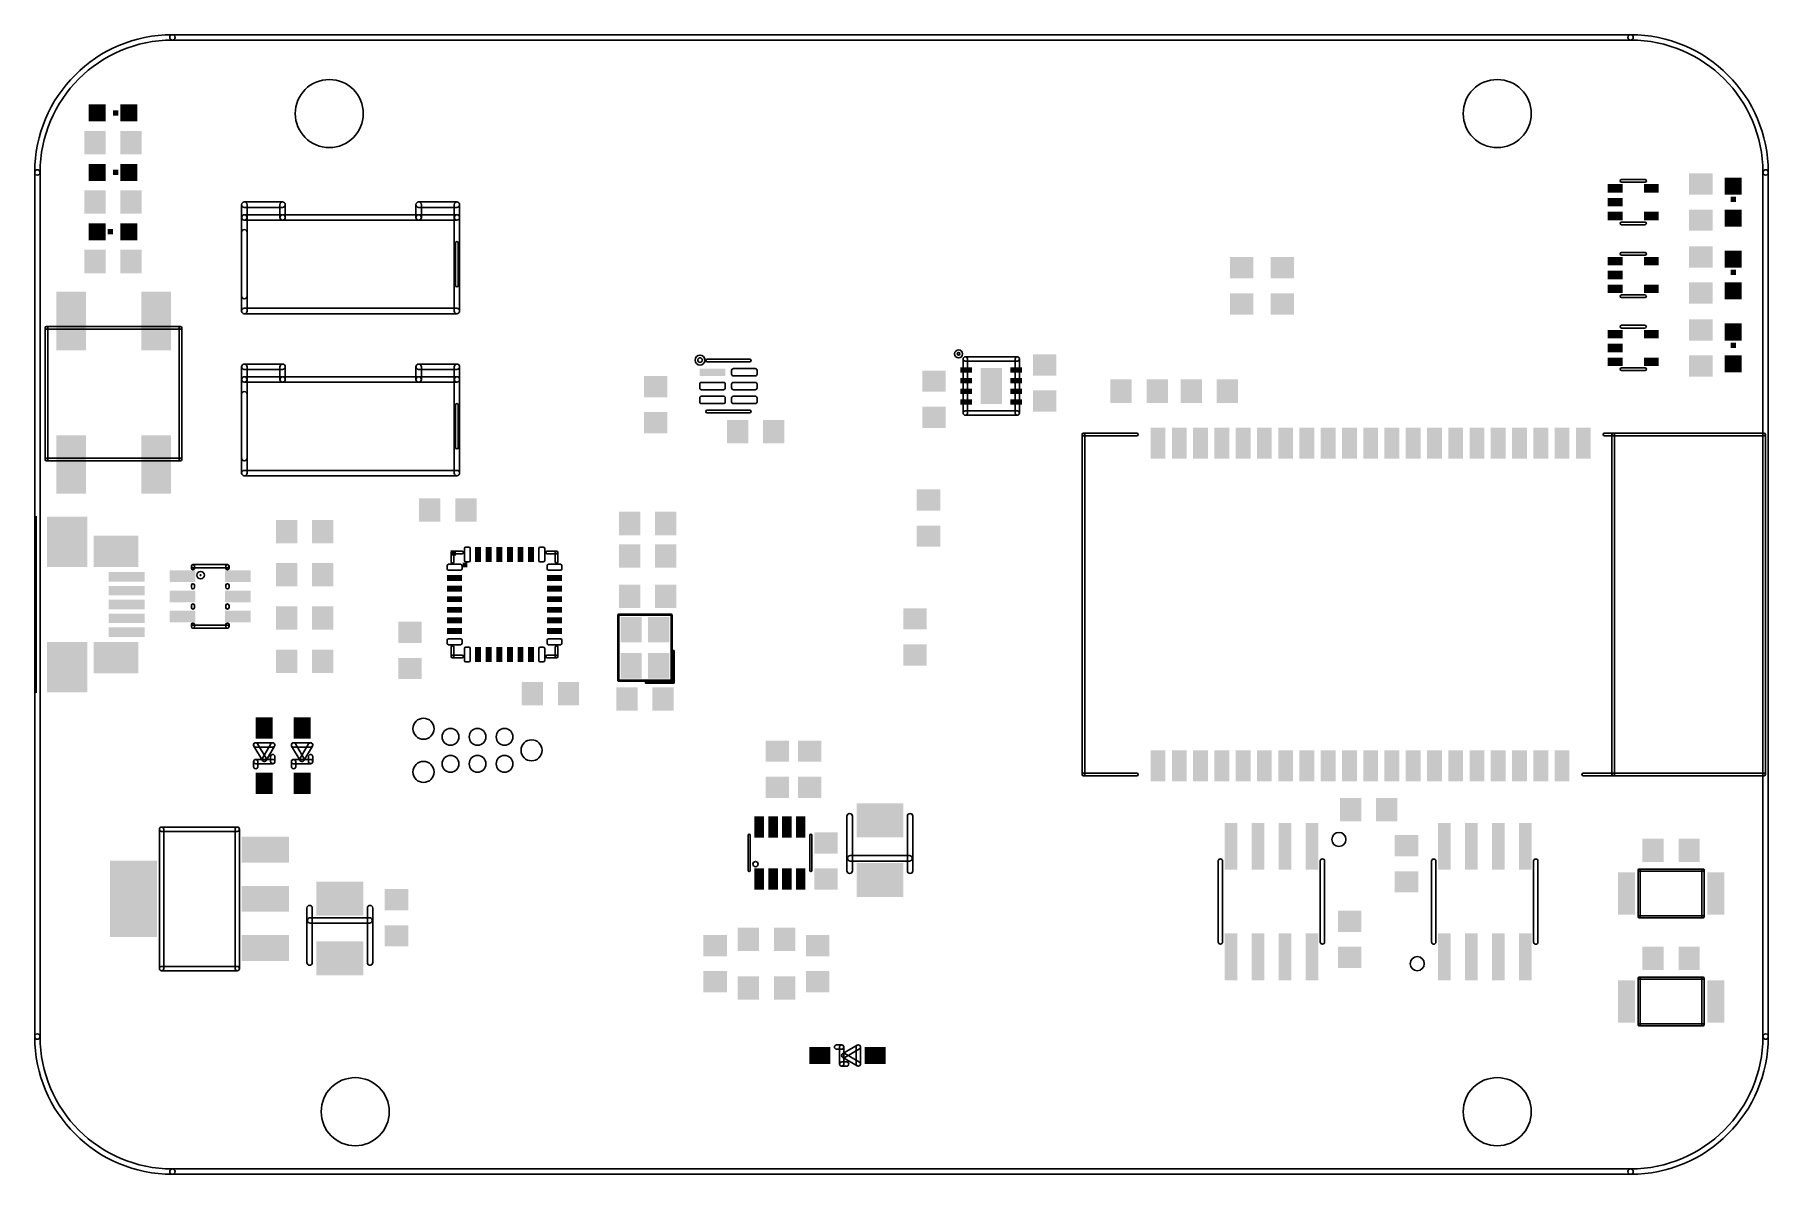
# Model space of a CAD drawing. Extents: x -0.1 to 81.4, y -26.8 to 26.8.
import ezdxf

# ---------------------------------------------------------------- set-up
doc = ezdxf.new("R2010")
doc.units = 0
for name, color, linetype in [('20', 7, 'CONTINUOUS'), ('21', 253, 'CONTINUOUS'), ('31', 253, 'CONTINUOUS')]:
    doc.layers.add(name, color=color, linetype=linetype)

# ---------------------------------------------------------------- blocks, each defined once
blk = doc.blocks.new('RECT')
blk.add_solid([(-0.5, -0.5), (0.5, -0.5), (-0.5, 0.5), (0.5, 0.5)])
blk = doc.blocks.new('PIE')
blk.add_circle((0, 0), 0.5)
blk = doc.blocks.new('RECT112000X44800R50')
blk.add_lwpolyline([(0.35, -0.07), (0.35, 0.07, 0.4142), (0.28, 0.14), (-0.28, 0.14, 0.4142), (-0.35, 0.07), (-0.35, -0.07, 0.4142), (-0.28, -0.14), (0.28, -0.14, 0.4142)], format="xyb", close=True)
blk = doc.blocks.new('RECT44800X112000R50')
blk.add_lwpolyline([(0.14, -0.28), (0.14, 0.28, 0.4142), (0.07, 0.35), (-0.07, 0.35, 0.4142), (-0.14, 0.28), (-0.14, -0.28, 0.4142), (-0.07, -0.35), (0.07, -0.35, 0.4142)], format="xyb", close=True)
blk = doc.blocks.new('RECT192000X56000R50')
blk.add_lwpolyline([(0.6, -0.0875), (0.6, 0.0875, 0.4142), (0.5125, 0.175), (-0.5125, 0.175, 0.4142), (-0.6, 0.0875), (-0.6, -0.0875, 0.4142), (-0.5125, -0.175), (0.5125, -0.175, 0.4142)], format="xyb", close=True)

msp = doc.modelspace()

# ---------------------------------------------------------------- linework, layer by layer
at = {"layer": '20'}
msp.add_line((-0.053, -4.15), (-0.053, 4.15), dxfattribs=at)
for points in [[(6.35, 26.543, 1), (6.35, 26.797, 0.4142), (-0.127, 20.32, 1), (0.127, 20.32, -0.4142)], [(74.93, 26.797), (6.35, 26.797, 1), (6.35, 26.543), (74.93, 26.543, 1)], [(81.153, 20.32, 1), (81.407, 20.32, 0.4142), (74.93, 26.797, 1), (74.93, 26.543, -0.4142)], [(0.127, -20.32), (0.127, 20.32, 1), (-0.127, 20.32), (-0.127, -20.32, 1)], [(81.153, 20.32), (81.153, -20.32, 1), (81.407, -20.32), (81.407, 20.32, 1)], [(0.127, -20.32, 1), (-0.127, -20.32, 0.4142), (6.35, -26.797, 1), (6.35, -26.543, -0.4142)], [(74.93, -26.543, 1), (74.93, -26.797, 0.4142), (81.407, -20.32, 1), (81.153, -20.32, -0.4142)], [(74.93, -26.543), (6.35, -26.543, 1), (6.35, -26.797), (74.93, -26.797, 1)]]:
    msp.add_lwpolyline(points, format="xyb", close=True, dxfattribs=at)
for centre, radius in [((13.7287, 23.0886), 1.6), ((68.6562, 23.0886), 1.6), ((18.161, -5.842), 0.4953), ((23.241, -6.858), 0.4953), ((18.161, -7.874), 0.4953), ((14.9479, -23.8506), 1.6), ((68.6562, -23.8506), 1.6)]:
    msp.add_circle(centre, radius, dxfattribs=at)
at = {"layer": '21'}
for points in [[(75.607, 19.9865), (74.507, 19.9865, 1), (74.507, 19.8595), (75.607, 19.8595, 1)], [(11.532, 18.929), (9.732, 18.929, 1), (9.732, 18.675), (11.532, 18.675, 1)], [(9.605, 18.802), (9.605, 18.202, 1), (9.859, 18.202), (9.859, 18.802, 1)], [(11.659, 18.202), (11.659, 18.802, 1), (11.405, 18.802), (11.405, 18.202, 1)], [(19.732, 18.929), (17.932, 18.929, 1), (17.932, 18.675), (19.732, 18.675, 1)], [(17.805, 18.802), (17.805, 18.202, 1), (18.059, 18.202), (18.059, 18.802, 1)], [(19.859, 18.202), (19.859, 18.802, 1), (19.605, 18.802), (19.605, 18.202, 1)], [(11.532, 18.329), (9.732, 18.329, 1), (9.732, 18.075), (11.532, 18.075, 1)], [(9.605, 18.202), (9.605, 13.802, 1), (9.859, 13.802), (9.859, 18.202, 1)], [(17.932, 18.329), (11.532, 18.329, 1), (11.532, 18.075), (17.932, 18.075, 1)], [(19.732, 18.329), (17.932, 18.329, 1), (17.932, 18.075), (19.732, 18.075, 1)], [(19.859, 13.802), (19.859, 18.202, 1), (19.605, 18.202), (19.605, 13.802, 1)], [(74.507, 17.8595), (75.607, 17.8595, 1), (75.607, 17.9865), (74.507, 17.9865, 1)], [(9.859, 14.502), (9.859, 17.502, 1), (9.605, 17.502), (9.605, 14.502, 1)], [(19.7955, 15.002), (19.7955, 17.002, 1), (19.6685, 17.002), (19.6685, 15.002, 1)], [(75.607, 16.5575), (74.507, 16.5575, 1), (74.507, 16.4305), (75.607, 16.4305, 1)], [(19.732, 13.929), (9.732, 13.929, 1), (9.732, 13.675), (19.732, 13.675, 1)], [(74.507, 14.4305), (75.607, 14.4305, 1), (75.607, 14.5575), (74.507, 14.5575, 1)], [(6.7313, 13.0774), (0.4313, 13.0774, 1), (0.4313, 12.9504), (6.7313, 12.9504, 1)], [(0.3678, 13.0139), (0.3678, 6.8139, 1), (0.4948, 6.8139), (0.4948, 13.0139, 1)], [(6.7948, 6.8139), (6.7948, 13.0139, 1), (6.6677, 13.0139), (6.6677, 6.8139, 1)], [(75.607, 13.1285), (74.507, 13.1285, 1), (74.507, 13.0015), (75.607, 13.0015, 1)], [(33.5, 11.5355), (31.5, 11.5355, 1), (31.5, 11.4085), (33.5, 11.4085, 1)], [(43.7396, 9), (43.7396, 11.55, 1), (43.5364, 11.55), (43.5364, 9, 1)], [(43.638, 11.4484), (46.088, 11.4484, 1), (46.088, 11.6516), (43.638, 11.6516, 1)], [(45.9864, 11.55), (45.9864, 9, 1), (46.1896, 9), (46.1896, 11.55, 1)], [(11.532, 11.309), (9.732, 11.309, 1), (9.732, 11.055), (11.532, 11.055, 1)], [(9.605, 11.182), (9.605, 10.582, 1), (9.859, 10.582), (9.859, 11.182, 1)], [(11.532, 10.709), (9.732, 10.709, 1), (9.732, 10.455), (11.532, 10.455, 1)], [(9.605, 10.582), (9.605, 6.182, 1), (9.859, 6.182), (9.859, 10.582, 1)], [(11.659, 10.582), (11.659, 11.182, 1), (11.405, 11.182), (11.405, 10.582, 1)], [(17.932, 10.709), (11.532, 10.709, 1), (11.532, 10.455), (17.932, 10.455, 1)], [(19.732, 11.309), (17.932, 11.309, 1), (17.932, 11.055), (19.732, 11.055, 1)], [(17.805, 11.182), (17.805, 10.582, 1), (18.059, 10.582), (18.059, 11.182, 1)], [(19.732, 10.709), (17.932, 10.709, 1), (17.932, 10.455), (19.732, 10.455, 1)], [(19.859, 10.582), (19.859, 11.182, 1), (19.605, 11.182), (19.605, 10.582, 1)], [(19.859, 6.182), (19.859, 10.582, 1), (19.605, 10.582), (19.605, 6.182, 1)], [(74.507, 11.0015), (75.607, 11.0015, 1), (75.607, 11.1285), (74.507, 11.1285, 1)], [(9.859, 6.882), (9.859, 9.882, 1), (9.605, 9.882), (9.605, 6.882, 1)], [(19.7955, 7.382), (19.7955, 9.382, 1), (19.6685, 9.382), (19.6685, 7.382, 1)], [(31.5, 9.0085), (33.5, 9.0085, 1), (33.5, 9.1355), (31.5, 9.1355, 1)], [(46.088, 9.1016), (43.638, 9.1016, 1), (43.638, 8.8984), (46.088, 8.8984, 1)], [(49.2685, -8), (49.2685, 8, 1), (49.1415, 8), (49.1415, -8, 1)], [(49.205, 7.9365), (51.705, 7.9365, 1), (51.705, 8.0635), (49.205, 8.0635, 1)], [(74.105, 8.0635), (73.705, 8.0635, 1), (73.705, 7.9365), (74.105, 7.9365, 1)], [(81.205, 8.0635), (74.105, 8.0635, 1), (74.105, 7.9365), (81.205, 7.9365, 1)], [(74.1685, -8), (74.1685, 8, 1), (74.0415, 8), (74.0415, -8, 1)], [(81.2685, -8), (81.2685, 8, 1), (81.1415, 8), (81.1415, -8, 1)], [(0.4313, 6.7504), (6.7313, 6.7504, 1), (6.7313, 6.8774), (0.4313, 6.8774, 1)], [(19.732, 6.309), (9.732, 6.309, 1), (9.732, 6.055), (19.732, 6.055, 1)], [(19.971, 2.5135), (19.521, 2.5135, 1), (19.521, 2.3865), (19.971, 2.3865, 1)], [(19.4575, 2.45), (19.4575, 2, 1), (19.5845, 2), (19.5845, 2.45, 1)], [(24.421, 2.5135), (23.971, 2.5135, 1), (23.971, 2.3865), (24.421, 2.3865, 1)], [(24.4845, 2), (24.4845, 2.45, 1), (24.3575, 2.45), (24.3575, 2, 1)], [(7.318, 1.7268), (8.938, 1.7268, 1), (8.938, 1.8792), (7.318, 1.8792, 1)], [(7.3942, 1.709), (7.3942, 1.803, 1), (7.2418, 1.803), (7.2418, 1.709, 1)], [(8.8618, 1.803), (8.8618, 1.709, 1), (9.0142, 1.709), (9.0142, 1.803, 1)], [(7.3942, 0.809), (7.3942, 0.903, 1), (7.2418, 0.903), (7.2418, 0.809, 1)], [(8.8618, 0.903), (8.8618, 0.809, 1), (9.0142, 0.809), (9.0142, 0.903, 1)], [(7.3942, -0.141), (7.3942, -0.047, 1), (7.2418, -0.047), (7.2418, -0.141, 1)], [(8.8618, -0.047), (8.8618, -0.141, 1), (9.0142, -0.141), (9.0142, -0.047, 1)], [(29.825, -0.457), (27.325, -0.457, 1), (27.325, -0.507), (29.825, -0.507, 1)], [(27.3, -0.482), (27.3, -3.582, 1), (27.35, -3.582), (27.35, -0.482, 1)], [(29.85, -2.182), (29.85, -0.482, 1), (29.8, -0.482), (29.8, -2.182, 1)], [(7.3942, -1.041), (7.3942, -0.947, 1), (7.2418, -0.947), (7.2418, -1.041, 1)], [(8.938, -0.9648), (7.318, -0.9648, 1), (7.318, -1.1172), (8.938, -1.1172, 1)], [(8.8618, -0.947), (8.8618, -1.041, 1), (9.0142, -1.041), (9.0142, -0.947, 1)], [(19.4575, -2), (19.4575, -2.45, 1), (19.5845, -2.45), (19.5845, -2, 1)], [(19.521, -2.5135), (19.971, -2.5135, 1), (19.971, -2.3865), (19.521, -2.3865, 1)], [(23.971, -2.5135), (24.421, -2.5135, 1), (24.421, -2.3865), (23.971, -2.3865, 1)], [(24.4845, -2.45), (24.4845, -2, 1), (24.3575, -2), (24.3575, -2.45, 1)], [(29.85, -3.582), (29.85, -2.182, 1), (29.8, -2.182), (29.8, -3.582, 1)], [(29.825, -2.207), (29.925, -2.207, 1), (29.925, -2.157), (29.825, -2.157, 1)], [(29.9, -3.632), (29.9, -2.232, 1), (29.85, -2.232), (29.85, -3.632, 1)], [(29.9, -2.182), (29.9, -3.682, 1), (29.95, -3.682), (29.95, -2.182, 1)], [(27.325, -3.607), (28.625, -3.607, 1), (28.625, -3.557), (27.325, -3.557, 1)], [(28.625, -3.607), (29.825, -3.607, 1), (29.825, -3.557), (28.625, -3.557, 1)], [(28.6, -3.582), (28.6, -3.632, 1), (28.65, -3.632), (28.65, -3.582, 1)], [(28.6, -3.632), (28.6, -3.682, 1), (28.65, -3.682), (28.65, -3.632, 1)], [(28.625, -3.657), (29.875, -3.657, 1), (29.875, -3.607), (28.625, -3.607, 1)], [(29.925, -3.657), (28.625, -3.657, 1), (28.625, -3.707), (29.925, -3.707, 1)], [(10.1804, -6.6565), (10.5804, -7.3365, 1), (10.7556, -7.2335), (10.3556, -6.5535, 1)], [(11.068, -6.5034), (10.268, -6.5034, 1), (10.268, -6.7066), (11.068, -6.7066, 1)], [(10.7556, -7.3365), (11.1556, -6.6565, 1), (10.9804, -6.5535), (10.5804, -7.2335, 1)], [(11.9584, -6.6565), (12.3584, -7.3365, 1), (12.5336, -7.2335), (12.1336, -6.5535, 1)], [(12.846, -6.5034), (12.046, -6.5034, 1), (12.046, -6.7066), (12.846, -6.7066, 1)], [(12.5336, -7.3365), (12.9336, -6.6565, 1), (12.7584, -6.5535), (12.3584, -7.2335, 1)], [(11.068, -7.2834), (10.268, -7.2834, 1), (10.268, -7.4866), (11.068, -7.4866, 1)], [(10.1694, -7.392), (10.1694, -7.622, 1), (10.3726, -7.622), (10.3726, -7.392, 1)], [(10.9694, -7.152), (10.9694, -7.382, 1), (11.1726, -7.382), (11.1726, -7.152, 1)], [(12.846, -7.2834), (12.046, -7.2834, 1), (12.046, -7.4866), (12.846, -7.4866, 1)], [(11.9474, -7.392), (11.9474, -7.622, 1), (12.1506, -7.622), (12.1506, -7.392, 1)], [(12.7474, -7.152), (12.7474, -7.382, 1), (12.9506, -7.382), (12.9506, -7.152, 1)], [(51.705, -7.9365), (49.205, -7.9365, 1), (49.205, -8.0635), (51.705, -8.0635, 1)], [(72.705, -8.0635), (74.105, -8.0635, 1), (74.105, -7.9365), (72.705, -7.9365, 1)], [(74.105, -8.0635), (81.205, -8.0635, 1), (81.205, -7.9365), (74.105, -7.9365, 1)], [(5.842, -10.668), (9.398, -10.668, 1), (9.398, -10.4648), (5.842, -10.4648, 1)], [(5.9436, -17.1196), (5.9436, -10.5664, 1), (5.7404, -10.5664), (5.7404, -17.1196, 1)], [(9.2964, -10.5664), (9.2964, -17.1196, 1), (9.4996, -17.1196), (9.4996, -10.5664, 1)], [(38.329, -12.522), (38.329, -9.957, 1), (38.075, -9.957), (38.075, -12.522, 1)], [(41.173, -12.522), (41.173, -9.957, 1), (40.919, -9.957), (40.919, -12.522, 1)], [(33.5258, -12.509), (33.5258, -10.859, 1), (33.4242, -10.859), (33.4242, -12.509, 1)], [(36.3242, -10.859), (36.3242, -12.509, 1), (36.4258, -12.509), (36.4258, -10.859, 1)], [(38.227, -12.065), (41.021, -12.065, 1), (41.021, -11.811), (38.227, -11.811, 1)], [(55.7406, -15.87), (55.7406, -12.062, 1), (55.5374, -12.062), (55.5374, -15.87, 1)], [(60.3374, -12.062), (60.3374, -15.87, 1), (60.5406, -15.87), (60.5406, -12.062, 1)], [(65.7736, -15.878), (65.7736, -12.07, 1), (65.5704, -12.07), (65.5704, -15.878, 1)], [(70.3704, -12.07), (70.3704, -15.878, 1), (70.5736, -15.878), (70.5736, -12.07, 1)], [(75.335, -12.539), (78.335, -12.539, 1), (78.335, -12.439), (75.335, -12.439, 1)], [(75.385, -14.689), (75.385, -12.489, 1), (75.285, -12.489), (75.285, -14.689, 1)], [(78.285, -12.489), (78.285, -14.689, 1), (78.385, -14.689), (78.385, -12.489, 1)], [(12.675, -14.275), (12.675, -16.84, 1), (12.929, -16.84), (12.929, -14.275, 1)], [(15.519, -14.275), (15.519, -16.84, 1), (15.773, -16.84), (15.773, -14.275, 1)], [(78.335, -14.639), (75.335, -14.639, 1), (75.335, -14.739), (78.335, -14.739, 1)], [(15.621, -14.732), (12.827, -14.732, 1), (12.827, -14.986), (15.621, -14.986, 1)], [(9.398, -17.018), (5.842, -17.018, 1), (5.842, -17.2212), (9.398, -17.2212, 1)], [(75.335, -17.619), (78.335, -17.619, 1), (78.335, -17.519), (75.335, -17.519, 1)], [(75.385, -19.769), (75.385, -17.569, 1), (75.285, -17.569), (75.285, -19.769, 1)], [(78.285, -17.569), (78.285, -19.769, 1), (78.385, -19.769), (78.385, -17.569, 1)], [(78.335, -19.719), (75.335, -19.719, 1), (75.335, -19.819), (78.335, -19.819, 1)], [(37.82, -20.7104), (37.59, -20.7104, 1), (37.59, -20.9136), (37.82, -20.9136, 1)], [(37.9286, -21.609), (37.9286, -20.809, 1), (37.7254, -20.809), (37.7254, -21.609, 1)], [(38.5555, -20.7214), (37.8755, -21.1214, 1), (37.9785, -21.2966), (38.6585, -20.8966, 1)], [(37.8755, -21.2966), (38.5555, -21.6966, 1), (38.6585, -21.5214), (37.9785, -21.1214, 1)], [(38.7086, -21.609), (38.7086, -20.809, 1), (38.5054, -20.809), (38.5054, -21.609, 1)], [(38.06, -21.5104), (37.83, -21.5104, 1), (37.83, -21.7136), (38.06, -21.7136, 1)]]:
    msp.add_lwpolyline(points, format="xyb", close=True, dxfattribs=at)
for centre, radius in [((31.1658, 11.4935), 0.2344), ((31.1658, 11.4935), 0.1074), ((43.3261, 11.7856), 0.1895), ((43.3261, 11.7856), 0.0625), ((7.678, 1.381), 0.1762), ((7.678, 1.381), 0.0238), ((61.214, -11.049), 0.3302), ((33.775, -12.209), 0.125), ((64.897, -16.891), 0.3302)]:
    msp.add_circle(centre, radius, dxfattribs=at)

# ---------------------------------------------------------------- block references
at = {"layer": '21', "xscale": 0.25, "yscale": 0.25}
for p, rotation in [((3.681, 23.114), 270), ((3.681, 20.32), 270), ((3.431, 17.526), 90)]:
    msp.add_blockref('RECT', p, dxfattribs=dict(at, rotation=rotation))
at = {"layer": '21'}
for p, xscale, yscale in [((79.756, 19.048), 0.25, 0.25), ((79.756, 15.619), 0.25, 0.25), ((79.756, 12.19), 0.25, 0.25), ((20.1085, 1.8625), 0.225, 0.225)]:
    msp.add_blockref('RECT', p, dxfattribs=dict(at, xscale=xscale, yscale=yscale))
at = {"layer": '31'}
for p, xscale, yscale, rotation in [((2.806, 23.114), 0.8, 0.8, 270), ((4.306, 23.114), 0.8, 0.8, 270), ((2.806, 20.32), 0.8, 0.8, 270), ((4.306, 20.32), 0.8, 0.8, 270), ((74.207, 19.573), 0.4, 0.7, 270), ((75.907, 19.573), 0.4, 0.7, 270), ((74.207, 18.923), 0.4, 0.7, 270), ((74.207, 18.273), 0.4, 0.7, 270), ((75.907, 18.273), 0.4, 0.7, 270), ((2.806, 17.526), 0.8, 0.8, 90), ((4.306, 17.526), 0.8, 0.8, 90), ((74.207, 16.144), 0.4, 0.7, 270), ((75.907, 16.144), 0.4, 0.7, 270), ((74.207, 15.494), 0.4, 0.7, 270), ((1.588, 13.335), 2.75, 1.4, 270), ((5.588, 13.335), 2.75, 1.4, 270), ((74.207, 14.844), 0.4, 0.7, 270), ((75.907, 14.844), 0.4, 0.7, 270), ((74.207, 12.715), 0.4, 0.7, 270), ((74.207, 12.065), 0.4, 0.7, 270), ((75.907, 12.715), 0.4, 0.7, 270), ((74.207, 11.415), 0.4, 0.7, 270), ((75.907, 11.415), 0.4, 0.7, 270), ((52.705, 7.585), 1.45, 0.7, 270), ((53.705, 7.585), 1.45, 0.7, 270), ((54.705, 7.585), 1.45, 0.7, 270), ((55.705, 7.585), 1.45, 0.7, 270), ((56.705, 7.585), 1.45, 0.7, 270), ((57.705, 7.585), 1.45, 0.7, 270), ((58.705, 7.585), 1.45, 0.7, 270), ((59.705, 7.585), 1.45, 0.7, 270), ((60.705, 7.585), 1.45, 0.7, 270), ((61.705, 7.585), 1.45, 0.7, 270), ((62.705, 7.585), 1.45, 0.7, 270), ((63.705, 7.585), 1.45, 0.7, 270), ((64.705, 7.585), 1.45, 0.7, 270), ((65.705, 7.585), 1.45, 0.7, 270), ((66.705, 7.585), 1.45, 0.7, 270), ((67.705, 7.585), 1.45, 0.7, 270), ((68.705, 7.585), 1.45, 0.7, 270), ((69.705, 7.585), 1.45, 0.7, 270), ((70.705, 7.585), 1.45, 0.7, 270), ((71.705, 7.585), 1.45, 0.7, 270), ((72.705, 7.585), 1.45, 0.7, 270), ((1.588, 6.585), 2.75, 1.4, 270), ((5.588, 6.585), 2.75, 1.4, 270), ((1.397, 2.95), 2.375, 1.9, 90), ((4.197, 1.3), 0.45, 1.7, 90), ((4.197, 0.65), 0.45, 1.7, 90), ((6.828, 1.331), 0.55, 1.2, 270), ((9.428, 1.331), 0.55, 1.2, 270), ((4.197, 0), 0.45, 1.7, 90), ((6.828, 0.381), 0.55, 1.2, 270), ((9.428, 0.381), 0.55, 1.2, 270), ((4.197, -0.65), 0.45, 1.7, 90), ((6.828, -0.569), 0.55, 1.2, 270), ((9.428, -0.569), 0.55, 1.2, 270), ((4.197, -1.3), 0.45, 1.7, 90), ((1.397, -2.95), 2.375, 1.9, 90), ((52.705, -7.585), 1.45, 0.7, 270), ((53.705, -7.585), 1.45, 0.7, 270), ((54.705, -7.585), 1.45, 0.7, 270), ((55.705, -7.585), 1.45, 0.7, 270), ((56.705, -7.585), 1.45, 0.7, 270), ((57.705, -7.585), 1.45, 0.7, 270), ((58.705, -7.585), 1.45, 0.7, 270), ((59.705, -7.585), 1.45, 0.7, 270), ((60.705, -7.585), 1.45, 0.7, 270), ((61.705, -7.585), 1.45, 0.7, 270), ((62.705, -7.585), 1.45, 0.7, 270), ((63.705, -7.585), 1.45, 0.7, 270), ((64.705, -7.585), 1.45, 0.7, 270), ((65.705, -7.585), 1.45, 0.7, 270), ((66.705, -7.585), 1.45, 0.7, 270), ((67.705, -7.585), 1.45, 0.7, 270), ((68.705, -7.585), 1.45, 0.7, 270), ((69.705, -7.585), 1.45, 0.7, 270), ((70.705, -7.585), 1.45, 0.7, 270), ((71.705, -7.585), 1.45, 0.7, 270), ((39.624, -10.157), 1.6, 2.2, 90), ((56.134, -11.37), 0.6, 2.2, 180), ((57.404, -11.37), 0.6, 2.2, 180), ((58.674, -11.37), 0.6, 2.2, 180), ((59.944, -11.37), 0.6, 2.2, 180), ((10.7188, -11.5316), 1.2192, 2.2352, 90), ((4.521, -13.843), 3.6, 2.2, 90), ((39.624, -12.957), 1.6, 2.2, 90), ((14.224, -13.84), 1.6, 2.2, 270), ((10.7188, -13.843), 1.2192, 2.2352, 90), ((56.134, -16.57), 0.6, 2.2, 180), ((57.404, -16.57), 0.6, 2.2, 180), ((58.674, -16.57), 0.6, 2.2, 180), ((59.944, -16.57), 0.6, 2.2, 180), ((10.7188, -16.1544), 1.2192, 2.2352, 90), ((14.224, -16.64), 1.6, 2.2, 270)]:
    msp.add_blockref('RECT', p, dxfattribs=dict(at, xscale=xscale, yscale=yscale, rotation=rotation))
for p, yscale, rotation in [((2.706, 21.717), 1.1, 180), ((4.406, 21.717), 1.1, 180), ((78.232, 19.773), 1.1, 270), ((2.706, 18.923), 1.1, 180), ((4.406, 18.923), 1.1, 180), ((78.232, 18.073), 1.1, 270), ((2.706, 16.129), 1.1, 180), ((4.406, 16.129), 1.1, 180), ((56.642, 15.836), 1.1, 270), ((58.547, 15.836), 1.1, 270), ((78.232, 16.344), 1.1, 270), ((78.232, 14.644), 1.1, 270), ((56.642, 14.136), 1.1, 270), ((58.547, 14.136), 1.1, 270), ((78.232, 12.915), 1.1, 270), ((47.371, 11.264), 1.1, 90), ((78.232, 11.215), 1.1, 270), ((29.083, 10.248), 1.1, 270), ((42.164, 10.502), 1.1, 270), ((47.371, 9.564), 1.1, 90), ((50.966, 10.033), 1.1, 180), ((52.666, 10.033), 1.1, 180), ((29.083, 8.548), 1.1, 270), ((42.164, 8.802), 1.1, 270), ((32.932, 8.128), 1.1, 180), ((34.632, 8.128), 1.1, 180), ((41.91, 4.914), 1.1, 90), ((27.852, 3.81), 1.1, 180), ((29.552, 3.81), 1.1, 180), ((41.91, 3.214), 1.1, 90), ((11.723, 1.397), 1.1, 180), ((13.423, 1.397), 1.1, 180), ((27.852, 0.381), 1.1, 180), ((29.552, 0.381), 1.1, 180), ((11.723, -0.635), 1.1, 180), ((13.423, -0.635), 1.1, 180), ((17.526, -1.309), 1.1, 90), ((41.275, -0.674), 1.1, 270), ((41.275, -2.374), 1.1, 270), ((17.526, -3.009), 1.1, 90), ((23.28, -4.191), 1.1, 180), ((24.98, -4.191), 1.1, 180), ((10.668, -5.812), 0.8, 90), ((12.446, -5.812), 0.8, 90), ((34.798, -6.897), 1.1, 90), ((36.322, -6.897), 1.1, 90), ((10.668, -8.412), 0.8, 90), ((12.446, -8.412), 0.8, 90), ((34.798, -8.597), 1.1, 90), ((36.322, -8.597), 1.1, 90), ((37.084, -11.215), 1.1, 270), ((64.389, -11.342), 1.1, 270), ((37.084, -12.915), 1.1, 270), ((64.389, -13.042), 1.1, 270), ((16.891, -13.882), 1.1, 270), ((61.722, -14.898), 1.1, 90), ((16.891, -15.582), 1.1, 270), ((31.877, -16.041), 1.1, 270), ((36.703, -16.041), 1.1, 270), ((61.722, -16.598), 1.1, 90), ((31.877, -17.741), 1.1, 270), ((33.44, -18.034), 1.1, 180), ((35.14, -18.034), 1.1, 180), ((36.703, -17.741), 1.1, 270)]:
    msp.add_blockref('RECT', p, dxfattribs=dict(at, yscale=yscale, rotation=rotation))
for name, p, xscale, yscale in [('RECT', (79.756, 19.673), 0.8, 0.8), ('RECT', (79.756, 18.173), 0.8, 0.8), ('RECT', (79.756, 16.244), 0.8, 0.8), ('RECT', (79.756, 14.744), 0.8, 0.8), ('RECT', (79.756, 12.815), 0.8, 0.8), ('RECT', (79.756, 11.315), 0.8, 0.8), ('RECT', (31.75, 10.922), 1.2, 0.35), ('RECT', (43.688, 11.025), 0.55, 0.25), ('RECT', (43.688, 10.525), 0.55, 0.25), ('RECT', (46.038, 11.025), 0.55, 0.25), ('RECT', (46.038, 10.525), 0.55, 0.25), ('RECT', (43.688, 10.025), 0.55, 0.25), ('RECT', (46.038, 10.025), 0.55, 0.25), ('RECT', (43.688, 9.525), 0.55, 0.25), ('RECT', (46.038, 9.525), 0.55, 0.25), ('RECT', (3.697, 2.5), 2.1, 1.475), ('RECT', (19.556, 2.415), 0.25, 0.25), ('RECT', (20.721, 2.35), 0.28, 0.7), ('RECT', (21.221, 2.35), 0.28, 0.7), ('RECT', (21.721, 2.35), 0.28, 0.7), ('RECT', (22.221, 2.35), 0.28, 0.7), ('RECT', (22.721, 2.35), 0.28, 0.7), ('RECT', (23.221, 2.35), 0.28, 0.7), ('RECT', (19.621, 1.25), 0.7, 0.28), ('RECT', (19.621, 0.75), 0.7, 0.28), ('RECT', (24.321, 1.25), 0.7, 0.28), ('RECT', (24.321, 0.75), 0.7, 0.28), ('RECT', (19.621, 0.25), 0.7, 0.28), ('RECT', (24.321, 0.25), 0.7, 0.28), ('RECT', (19.621, -0.25), 0.7, 0.28), ('RECT', (19.621, -0.75), 0.7, 0.28), ('RECT', (24.321, -0.25), 0.7, 0.28), ('RECT', (24.321, -0.75), 0.7, 0.28), ('RECT', (19.621, -1.25), 0.7, 0.28), ('RECT', (24.321, -1.25), 0.7, 0.28), ('RECT', (3.697, -2.5), 2.1, 1.475), ('RECT', (20.721, -2.35), 0.28, 0.7), ('RECT', (21.221, -2.35), 0.28, 0.7), ('RECT', (21.721, -2.35), 0.28, 0.7), ('RECT', (22.221, -2.35), 0.28, 0.7), ('RECT', (22.721, -2.35), 0.28, 0.7), ('RECT', (23.221, -2.35), 0.28, 0.7), ('PIE', (19.431, -6.223), 0.7874, 0.7874), ('PIE', (20.701, -6.223), 0.7874, 0.7874), ('PIE', (21.971, -6.223), 0.7874, 0.7874), ('PIE', (19.431, -7.493), 0.7874, 0.7874), ('PIE', (20.701, -7.493), 0.7874, 0.7874), ('PIE', (21.971, -7.493), 0.7874, 0.7874), ('RECT', (66.167, -11.37), 0.6, 2.2), ('RECT', (67.437, -11.37), 0.6, 2.2), ('RECT', (68.707, -11.37), 0.6, 2.2), ('RECT', (69.977, -11.37), 0.6, 2.2), ('RECT', (74.735, -13.589), 0.8, 2), ('RECT', (78.935, -13.589), 0.8, 2), ('RECT', (66.167, -16.57), 0.6, 2.2), ('RECT', (67.437, -16.57), 0.6, 2.2), ('RECT', (68.707, -16.57), 0.6, 2.2), ('RECT', (69.977, -16.57), 0.6, 2.2), ('RECT', (74.735, -18.669), 0.8, 2), ('RECT', (78.935, -18.669), 0.8, 2)]:
    msp.add_blockref(name, p, dxfattribs=dict(at, xscale=xscale, yscale=yscale))
for name, p in [('RECT192000X56000R50', (33.25, 10.922)), ('RECT192000X56000R50', (31.75, 10.272)), ('RECT192000X56000R50', (31.75, 9.622)), ('RECT192000X56000R50', (33.25, 10.272)), ('RECT192000X56000R50', (33.25, 9.622)), ('RECT44800X112000R50', (20.221, 2.35)), ('RECT44800X112000R50', (23.721, 2.35)), ('RECT112000X44800R50', (19.621, 1.75)), ('RECT112000X44800R50', (24.321, 1.75)), ('RECT112000X44800R50', (19.621, -1.75)), ('RECT112000X44800R50', (24.321, -1.75)), ('RECT44800X112000R50', (20.221, -2.35)), ('RECT44800X112000R50', (23.721, -2.35))]:
    msp.add_blockref(name, p, dxfattribs=at)
for p, yscale in [((44.863, 10.275), 1.7), ((54.268, 10.033), 1.1), ((55.968, 10.033), 1.1), ((18.454, 4.445), 1.1), ((20.154, 4.445), 1.1), ((11.723, 3.429), 1.1), ((13.423, 3.429), 1.1), ((27.852, 2.286), 1.1), ((29.552, 2.286), 1.1), ((11.723, -2.667), 1.1), ((13.423, -2.667), 1.1), ((27.725, -4.445), 1.1), ((29.425, -4.445), 1.1), ((61.761, -9.652), 1.1), ((63.461, -9.652), 1.1), ((75.985, -11.557), 1.1), ((77.685, -11.557), 1.1), ((33.44, -15.748), 1.1), ((35.14, -15.748), 1.1), ((75.985, -16.637), 1.1), ((77.685, -16.637), 1.1), ((36.8, -21.209), 0.8), ((39.4, -21.209), 0.8)]:
    msp.add_blockref('RECT', p, dxfattribs=dict(at, yscale=yscale))
for p, xscale, rotation in [((27.925, -1.182), 1.2, 90), ((29.225, -1.182), 1.2, 90), ((27.925, -2.882), 1.2, 90), ((29.225, -2.882), 1.2, 90), ((33.95, -10.459), 0.45, 180), ((34.6, -10.459), 0.45, 180), ((35.25, -10.459), 0.45, 180), ((35.9, -10.459), 0.45, 180)]:
    msp.add_blockref('RECT', p, dxfattribs=dict(at, xscale=xscale, rotation=rotation))
at = {"layer": '31', "xscale": 0.45}
for p in [(33.95, -12.909), (34.6, -12.909), (35.25, -12.909), (35.9, -12.909)]:
    msp.add_blockref('RECT', p, dxfattribs=at)

doc.saveas('drawing.dxf')
